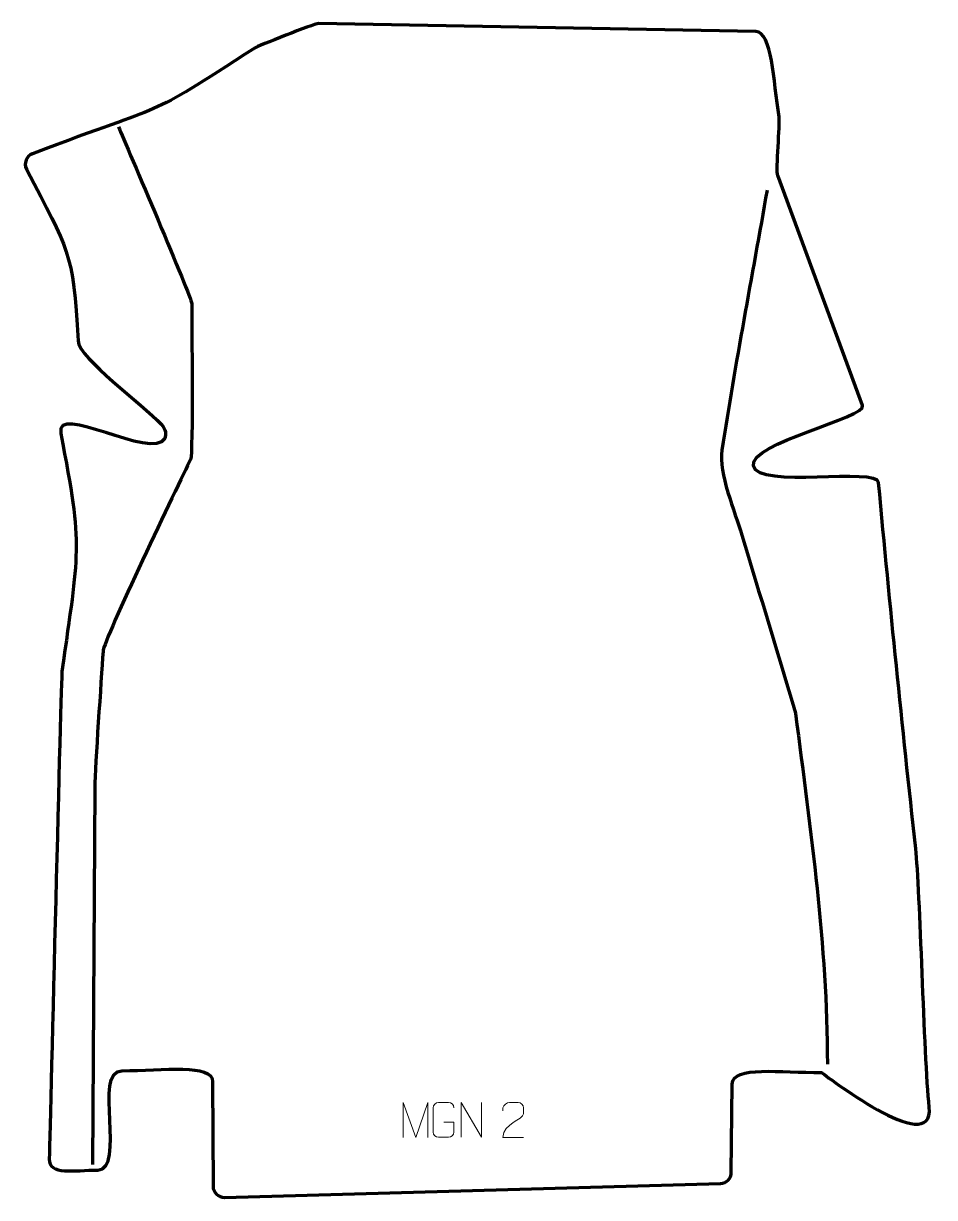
# Model space of a CAD drawing. Header units: millimetres. Extents: x -325 to 328, y -421 to 421.
import ezdxf

# ---------------------------------------------------------------- set-up
doc = ezdxf.new("R2010")
doc.units = ezdxf.units.MM
doc.header["$MEASUREMENT"] = 0
for name, color, linetype in [('layer 1', 7, 'Continuous'), ('layer 2', 7, 'Continuous'), ('layer 3', 7, 'Continuous')]:
    doc.layers.add(name, color=color, linetype=linetype)

msp = doc.modelspace()

# ---------------------------------------------------------------- linework, layer by layer
at = {"layer": 'layer 1', "color": 250, "lineweight": 9}
for points, knots in [([(-53.0634, -377.6528), (-53.0634, -377.6528), (-53.0634, -352.6949), (-53.0634, -352.6949), (-53.0634, -352.6949), (-53.0634, -352.6949), (-44.1383, -377.6528), (-44.1383, -377.6528), (-44.1383, -377.6528), (-44.1383, -377.6528), (-35.3784, -352.6954), (-35.3784, -352.6954), (-35.3784, -352.6954), (-35.3784, -352.6954), (-35.3784, -377.6528), (-35.3784, -377.6528)], [0, 0, 0, 0, 0.2, 0.2, 0.2, 0.2, 0.4, 0.4, 0.4, 0.4, 0.6, 0.6, 0.6, 0.6, 1, 1, 1, 1]), ([(-23.966, -366.6649), (-23.966, -366.6649), (-16.7979, -366.6649), (-16.7979, -366.6649), (-16.7979, -366.6649), (-16.7979, -366.6649), (-16.7979, -373.833), (-16.7979, -373.833), (-16.7979, -373.833), (-16.9376, -376.1564), (-18.6148, -377.636), (-20.7626, -377.6468), (-20.7626, -377.6468), (-23.0944, -377.6464), (-25.4264, -377.6464), (-27.7579, -377.6468), (-27.7579, -377.6468), (-29.6828, -377.7522), (-31.655, -375.8677), (-31.6438, -373.8504), (-31.6438, -373.8504), (-31.6434, -368.0803), (-31.6434, -362.3106), (-31.6438, -356.5413), (-31.6438, -356.5413), (-31.6396, -354.4032), (-29.8928, -352.684), (-27.7405, -352.6974), (-27.7405, -352.6974), (-25.4148, -352.6974), (-23.0887, -352.6974), (-20.7626, -352.6974), (-20.7626, -352.6974), (-18.8159, -352.662), (-16.8245, -354.1535), (-16.7979, -356.5912)], [0, 0, 0, 0, 0.1, 0.1, 0.1, 0.1, 0.2, 0.2, 0.2, 0.2, 0.3, 0.3, 0.3, 0.3, 0.4, 0.4, 0.4, 0.4, 0.5, 0.5, 0.5, 0.5, 0.6, 0.6, 0.6, 0.6, 0.7, 0.7, 0.7, 0.7, 0.8, 0.8, 0.8, 0.8, 1, 1, 1, 1]), ([(-11.569, -377.6492), (-11.569, -377.6492), (-11.569, -352.6957), (-11.569, -352.6957), (-11.569, -352.6957), (-11.569, -352.6957), (3.0858, -377.6492), (3.0858, -377.6492), (3.0858, -377.6492), (3.0858, -377.6492), (3.0858, -352.6957), (3.0858, -352.6957)], [0, 0, 0, 0, 0.25, 0.25, 0.25, 0.25, 0.5, 0.5, 0.5, 0.5, 1, 1, 1, 1]), ([(33.1299, -377.6596), (28.2155, -377.6593), (23.3011, -377.6593), (18.387, -377.6596), (18.387, -377.6596), (18.387, -367.7273), (33.038, -365.0861), (33.1299, -360.7758), (33.1299, -360.7758), (33.1296, -359.3517), (33.1296, -357.928), (33.1299, -356.5047), (33.1299, -356.5047), (33.113, -354.4276), (30.9902, -352.7028), (29.3192, -352.6855), (29.3192, -352.6855), (27.246, -352.6859), (25.1731, -352.6859), (23.1007, -352.6855), (23.1007, -352.6855), (21.2786, -352.669), (18.4539, -354.4611), (18.387, -356.5547), (18.387, -356.5547), (18.387, -356.5547), (18.387, -358.6095), (18.387, -358.6095)], [0, 0, 0, 0, 0.125, 0.125, 0.125, 0.125, 0.25, 0.25, 0.25, 0.25, 0.375, 0.375, 0.375, 0.375, 0.5, 0.5, 0.5, 0.5, 0.625, 0.625, 0.625, 0.625, 0.75, 0.75, 0.75, 0.75, 1, 1, 1, 1])]:
    msp.add_open_spline(points, degree=3, knots=knots, dxfattribs=at)
at = {"layer": 'layer 2', "color": 22, "lineweight": 158}
msp.add_open_spline([(-318.7915, 327.3533), (-216.5549, 366.375), (-242.7751, 349.314), (-159.3095, 403.3238), (-159.3095, 403.3238), (-158.4237, 403.897), (-116.7625, 420.7185), (-113.8649, 420.6651), (-113.8649, 420.6651), (-113.8649, 420.6651), (199.6144, 414.8906), (199.6144, 414.8906), (199.6144, 414.8906), (211.2759, 414.6758), (211.9821, 380.0773), (216.3061, 353.7749), (216.3061, 353.7749), (217.0953, 348.9741), (213.8177, 315.6312), (215.2708, 311.6981), (215.2708, 311.6981), (215.2708, 311.6981), (276.1361, 146.9564), (276.1361, 146.9564), (276.1361, 146.9564), (279.3888, 138.1525), (194.4817, 120.0408), (197.8865, 103.4931), (197.8865, 103.4931), (201.3415, 86.7014), (286.5228, 103.0703), (287.5894, 91.4905), (287.5894, 91.4905), (295.8699, 1.5933), (304.3435, -81.126), (314.2043, -170.8974), (314.2043, -170.8974), (317.3343, -199.3928), (320.0643, -318.5214), (323.837, -356.0721), (323.837, -356.0721), (327.6462, -393.9861), (246.8904, -331.1673), (246.633, -331.1689), (246.633, -331.1689), (217.3308, -331.3524), (182.8423, -326.1732), (182.7, -339.434), (182.7, -339.434), (182.7, -339.434), (182.0201, -402.8249), (182.0201, -402.8249), (182.0201, -402.8249), (181.974, -407.1225), (178.54, -410.6159), (174.2439, -410.7359), (174.2439, -410.7359), (174.2439, -410.7359), (-181.1412, -420.6641), (-181.1412, -420.6641), (-181.1412, -420.6641), (-185.6568, -420.7902), (-189.3435, -417.2218), (-189.3645, -412.7045), (-189.3645, -412.7045), (-189.3645, -412.7045), (-189.7128, -337.8389), (-189.7128, -337.8389), (-189.7128, -337.8389), (-189.7753, -324.3913), (-225.0126, -329.8761), (-254.7513, -329.8761), (-254.7513, -329.8761), (-275.5353, -329.8761), (-251.3179, -400.868), (-271.9909, -401.0727), (-271.9909, -401.0727), (-289.1615, -401.2427), (-307.1055, -404.9617), (-306.7971, -393.1292), (-306.7971, -393.1292), (-305.9264, -359.7183), (-298.3202, -48.635), (-297.6395, -43.6873), (-297.6395, -43.6873), (-285.7501, 42.7337), (-282.192, 43.8291), (-298.5863, 126.7907), (-298.5863, 126.7907), (-303.0933, 149.5976), (-232.8133, 106.9013), (-224.0505, 123.3489), (-224.0505, 123.3489), (-222.6568, 125.9648), (-223.2165, 129.9358), (-226.5715, 133.5737), (-226.5715, 133.5737), (-239.9927, 148.1269), (-285.3905, 180.5844), (-286.0963, 193.212), (-286.0963, 193.212), (-289.7586, 258.7343), (-292.7524, 256.9623), (-323.0616, 316.2371), (-323.0616, 316.2371), (-325.2405, 320.4984), (-323.2628, 325.6466), (-318.7915, 327.3533)], degree=3, knots=[0, 0, 0, 0, 0.03571429, 0.03571429, 0.03571429, 0.03571429, 0.07142857, 0.07142857, 0.07142857, 0.07142857, 0.10714286, 0.10714286, 0.10714286, 0.10714286, 0.14285714, 0.14285714, 0.14285714, 0.14285714, 0.17857143, 0.17857143, 0.17857143, 0.17857143, 0.21428571, 0.21428571, 0.21428571, 0.21428571, 0.25, 0.25, 0.25, 0.25, 0.28571429, 0.28571429, 0.28571429, 0.28571429, 0.32142857, 0.32142857, 0.32142857, 0.32142857, 0.35714286, 0.35714286, 0.35714286, 0.35714286, 0.39285714, 0.39285714, 0.39285714, 0.39285714, 0.42857143, 0.42857143, 0.42857143, 0.42857143, 0.46428571, 0.46428571, 0.46428571, 0.46428571, 0.5, 0.5, 0.5, 0.5, 0.53571429, 0.53571429, 0.53571429, 0.53571429, 0.57142857, 0.57142857, 0.57142857, 0.57142857, 0.60714286, 0.60714286, 0.60714286, 0.60714286, 0.64285714, 0.64285714, 0.64285714, 0.64285714, 0.67857143, 0.67857143, 0.67857143, 0.67857143, 0.71428571, 0.71428571, 0.71428571, 0.71428571, 0.75, 0.75, 0.75, 0.75, 0.78571429, 0.78571429, 0.78571429, 0.78571429, 0.82142857, 0.82142857, 0.82142857, 0.82142857, 0.85714286, 0.85714286, 0.85714286, 0.85714286, 0.89285714, 0.89285714, 0.89285714, 0.89285714, 0.92857143, 0.92857143, 0.92857143, 0.92857143, 1, 1, 1, 1], dxfattribs=at)
at = {"layer": 'layer 3', "color": 175, "lineweight": 158}
for points, knots in [([(-257.1639, 346.611), (-251.5532, 333.2628), (-204.6708, 224.0798), (-204.6708, 220.1144), (-204.6708, 220.1144), (-204.6708, 207.6172), (-203.6254, 112.1162), (-205.4768, 108.3105), (-205.4768, 108.3105), (-214.0625, 90.6619), (-267.7231, -20.5579), (-268.2561, -29.4645), (-268.2561, -29.4645), (-269.5283, -50.7238), (-273.9947, -110.3593), (-274.0987, -127.3132), (-274.0987, -127.3132), (-274.0987, -127.3132), (-275.7908, -397.1859), (-275.7908, -397.1859)], [0, 0, 0, 0, 0.16666667, 0.16666667, 0.16666667, 0.16666667, 0.33333333, 0.33333333, 0.33333333, 0.33333333, 0.5, 0.5, 0.5, 0.5, 0.66666667, 0.66666667, 0.66666667, 0.66666667, 1, 1, 1, 1]), ([(207.6559, 301.3143), (196.8526, 239.3453), (184.7577, 177.0623), (175.3388, 114.918), (175.3388, 114.918), (172.8342, 98.3932), (184.5022, 70.7938), (189.555, 54.0251), (189.555, 54.0251), (202.3624, 11.5), (215.4199, -31.0268), (228.0607, -73.5912), (228.0607, -73.5912), (238.8566, -159.9217), (250.8359, -238.4093), (250.8359, -325.2193)], [0, 0, 0, 0, 0.2, 0.2, 0.2, 0.2, 0.4, 0.4, 0.4, 0.4, 0.6, 0.6, 0.6, 0.6, 1, 1, 1, 1])]:
    msp.add_open_spline(points, degree=3, knots=knots, dxfattribs=at)

doc.saveas('drawing.dxf')
